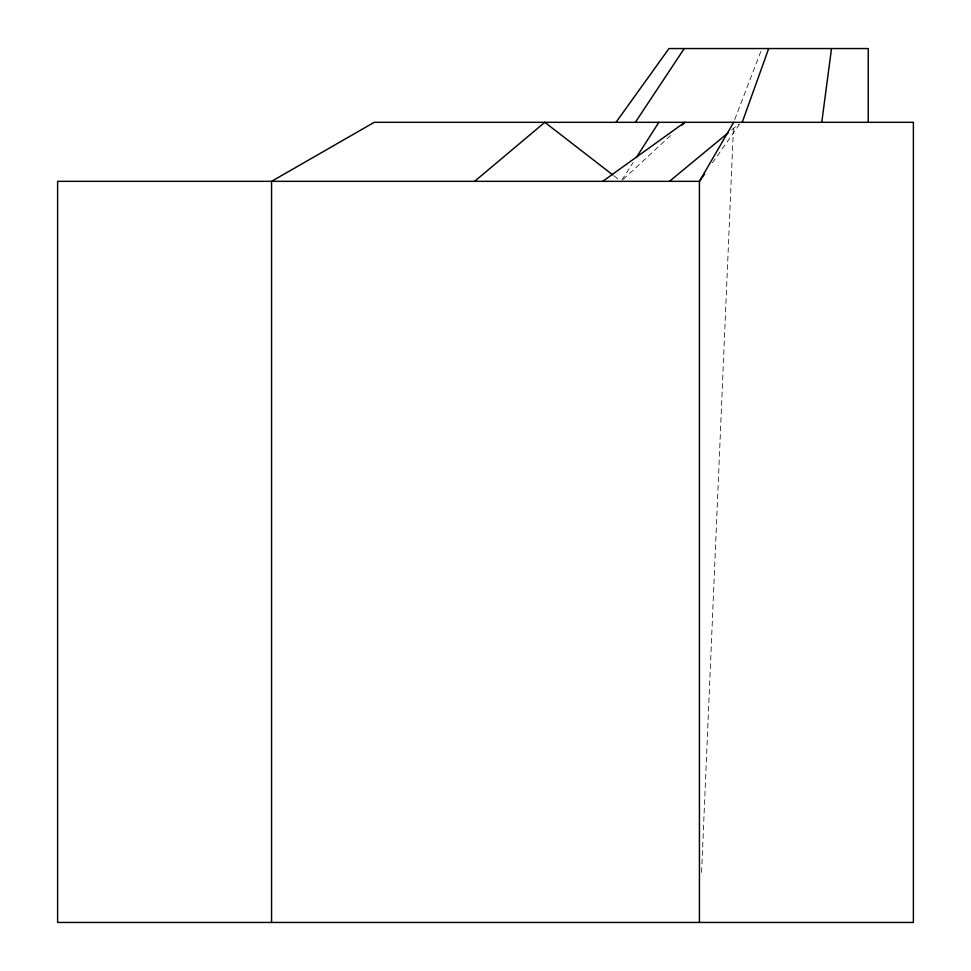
<?xml version="1.0" encoding="UTF-8"?>
<svg xmlns="http://www.w3.org/2000/svg" width="971" height="971" viewBox="0 0 971 971"><rect width="100%" height="100%" fill="white"/><g stroke="black" fill="none" stroke-linecap="round" stroke-linejoin="round"><path stroke-width="0.73" stroke-dasharray="4.86 3.64" d="M701.584 872.443L733.481 126.873M734.731 119.542L760.863 51.329M621.913 180.084L633.141 162.509M712.386 162.897L740.011 123.548M623.309 179.307L671.641 134.532M731.661 129.932L738.567 124.227M613.951 175.812L618.721 179.501"/><path stroke-width="1.46" d="M821.757 122.322L831.516 48.55M742.22 122.322L768.692 48.55M733.675 122.322L699.436 181.334L699.436 922.45M636.357 157.484L658.823 122.322M635.325 122.322L684.239 48.55M704.618 173.967L699.436 181.334L57.617 181.334L57.617 922.45L913.383 922.45L913.383 122.322L374.248 122.322L271.564 181.334L271.564 922.45M616.015 122.322L668.983 48.55L868.244 48.55L868.244 122.322M681.521 125.38L684.822 122.322L602.724 181.334M474.613 181.334L544.816 122.322L612.762 174.889M669.468 181.334L728.201 132.796"/></g></svg>
